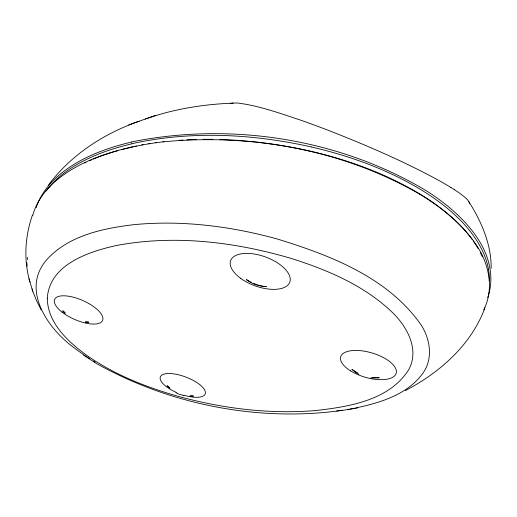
<?xml version="1.0" encoding="UTF-8"?>
<svg xmlns="http://www.w3.org/2000/svg" width="517" height="517" viewBox="0 0 517 517"><rect width="100%" height="100%" fill="white"/><g stroke="black" fill="none" stroke-linecap="round" stroke-linejoin="round"><path stroke-width="0.78" d="M32.726 215.531C36.112 202.664 44.139 191.452 53.897 182.598A341.84 155.068 17.1 0 1 128.914 147.739M32.422 215.111C24.965 236.508 23.511 260.206 29.967 282.049M488.326 295.511C494.543 276.13 488.668 254.875 477.63 238.421A158.59 83.715 17.8 0 0 448.627 206.878A164.115 86.313 17.9 0 0 427.12 191.245C339.889 138.698 231.028 121.715 131.557 141.942M36.184 207.705L36.875 205.643M487.68 297.475L488.126 296.17M37.14 204.965C41.166 194.276 48.275 184.976 56.644 177.305A340.697 156.14 17.1 0 1 131.654 142.039M484.946 307.802C471.207 345.026 439.805 372.557 405.399 390.561M483.744 309.845C494.976 287.827 488.403 261.001 474.212 241.982A159.171 83.147 17.8 0 0 446.959 213.314A165.201 85.958 17.9 0 0 419.856 194.276M45.994 191.109L52.256 183.6L57.135 178.804A339.766 155.417 17.1 0 1 131.964 143.81M48.107 185.59C70.577 155.081 103.736 133.535 139.235 121.178M145.251 119.078C174.694 108.576 206.147 103.827 237.329 102.993C258.978 105.636 279.639 113.21 300.241 120.015A156.502 19.711 23.3 0 1 328.851 130.549C365.558 144.928 401.909 160.496 436.626 179.237A102.973 13.616 23.2 0 1 450.973 187.516M128.636 124.965L155.804 115.304M230.162 103.71L233.044 102.973M131.867 143.707C190.792 130.568 252.483 133.787 311.131 146.899M128.817 147.642L143.073 144.792M130.064 147.461L132.914 146.841M134.336 146.531L136.475 146.065M355.696 407.978C380.363 402.737 407.415 394.62 422.9 373.235C433.382 358.695 430.26 338.79 420.857 324.586C387.653 277.267 329.917 255.133 276.737 238.835C230.278 226.142 181.551 219.964 133.464 224.714C102.786 228.404 69.175 235.455 47.331 259.056C19.833 289.391 48.327 329.536 75.055 348.452M354.507 408.204L350.326 408.966M357.389 407.945C269.099 424.114 174.752 407.273 96.569 363.574L83.547 355.16M141.871 144.96L149.872 143.636M347.915 409.374L349.124 409.173M148.696 143.804L156.082 142.718M342.338 410.214L339.184 410.64M155.707 142.77L164.038 141.703M336.645 410.957L338.551 410.724M162.913 141.871C250.952 133.321 342.907 149.73 419.869 194.269M189.985 396.125L193.494 396.061L190.301 395.776M179.037 140.307L182.947 140.062M186.857 139.823L196.344 139.461M203.026 139.312L212.914 139.332M85.273 322.097L88.782 322.143L85.428 321.878M219.874 139.461L237.348 140.307L255.456 141.904M373.326 377.694L379.252 377.772L370.792 377.888M372.615 377.643L374.069 377.791M256.225 141.988C315.267 148.773 374.14 165.388 424.832 197.074M262.352 286.121L266.442 286.677C259.263 286.386 252.147 284.033 246.415 279.652L251.178 282.327M183.852 395.557L178.966 394.167L175.916 392.674M311.131 146.899C351.431 156.224 390.942 170.623 425.995 192.86A162.461 85.305 17.9 0 1 450.54 211.046L453.603 213.767A157.349 82.894 17.8 0 1 463.768 223.822A157.394 82.92 17.8 0 1 472.247 234.02L476.17 239.623A163.191 85.777 18 0 1 484.778 256.199A171.773 90.074 18.2 0 1 488.442 269.208M258.061 285.067L261.641 285.946M253.808 283.562L257.35 284.815M357.234 372.854L355.832 372.208L356.814 372.705M358.901 374.243L351.89 369.397L356.698 372.595M93.422 361.034L95.025 362.01M450.96 187.516L454.333 189.642M88.704 358.074L89.738 358.733M87.166 357.066L88.187 357.738M85.641 356.058L86.656 356.73M84.135 355.037L85.137 355.715M83.638 354.701L81.182 352.982M79.734 351.948L80.697 352.639M79.256 351.599L75.508 348.801M354.287 371.187L356.562 372.873M62.996 311.26L65.168 312.959M169.382 387.55L167.094 385.734L169.899 388.222M64.754 312.714L62.809 310.801L65.129 313.302M472.066 239.326L471.252 238.208A157.775 82.571 17.8 0 0 462.734 228.029A157.73 82.552 17.8 0 0 452.537 217.98L446.255 212.571A163.391 85.202 17.9 0 0 425.478 197.488M468.841 201.688C481.463 221.567 491.415 244.399 491.15 268.329M41.224 310L36.545 300.661L32.771 291.291L28.984 278.779M32.054 288.9L32.771 291.291M27.175 266.229L26.761 262.403M176.336 392.403A23.995 8.912 20.8 0 1 165.44 373.778A23.995 8.912 20.8 0 1 203.071 387.763A23.995 8.912 20.8 0 1 183.852 395.195M454.301 189.629A90.966 12.104 23.1 0 1 469.455 203.821M27.556 259.644A78.106 49.832 -71.4 0 1 27.466 257.35M488.462 269.208A185.474 97.022 18.7 0 1 489.366 280.899M473.294 241.006A163.004 85.131 18 0 1 478.193 248.671M480.448 252.826A163.004 85.131 18 0 1 482.413 256.943M84.659 163.004A340.503 154.686 17.1 0 1 86.061 162.332M89.641 160.684A340.503 154.686 17.1 0 1 91.845 159.721M93.338 159.087A340.503 154.686 17.1 0 1 117.915 150.647M121.657 149.633A340.503 154.686 17.1 0 1 130.161 147.558M47.28 298.561C47.803 322.718 67.288 340.949 85.357 354.358C113.727 374.56 146.608 387.498 179.974 396.823C223.777 408.669 269.564 414.214 314.892 410.627C348.471 406.86 388.803 400.681 408.592 369.939C420.011 349.35 406.73 325.729 391.324 311.454C363.716 285.332 327.784 270.081 292.04 258.681C235.448 241.924 174.714 234.466 116.293 245.53C88.685 251.637 49.089 264.646 47.28 298.561M350.5 370.825A28.939 12.602 16.5 0 0 396.009 373.785A28.939 12.602 16.5 0 0 358.824 350.539A28.939 12.602 16.5 0 0 350.5 370.825M240.683 278.34A31.479 15.348 20 0 0 289.746 282.276A31.479 15.348 20 0 0 250.202 253.524A31.479 15.348 20 0 0 240.683 278.34M62.176 312.197A26.18 10.308 23.7 0 0 102.347 320.902A26.18 10.308 23.7 0 0 71.275 296.713A26.18 10.308 23.7 0 0 62.176 312.197"/></g></svg>
